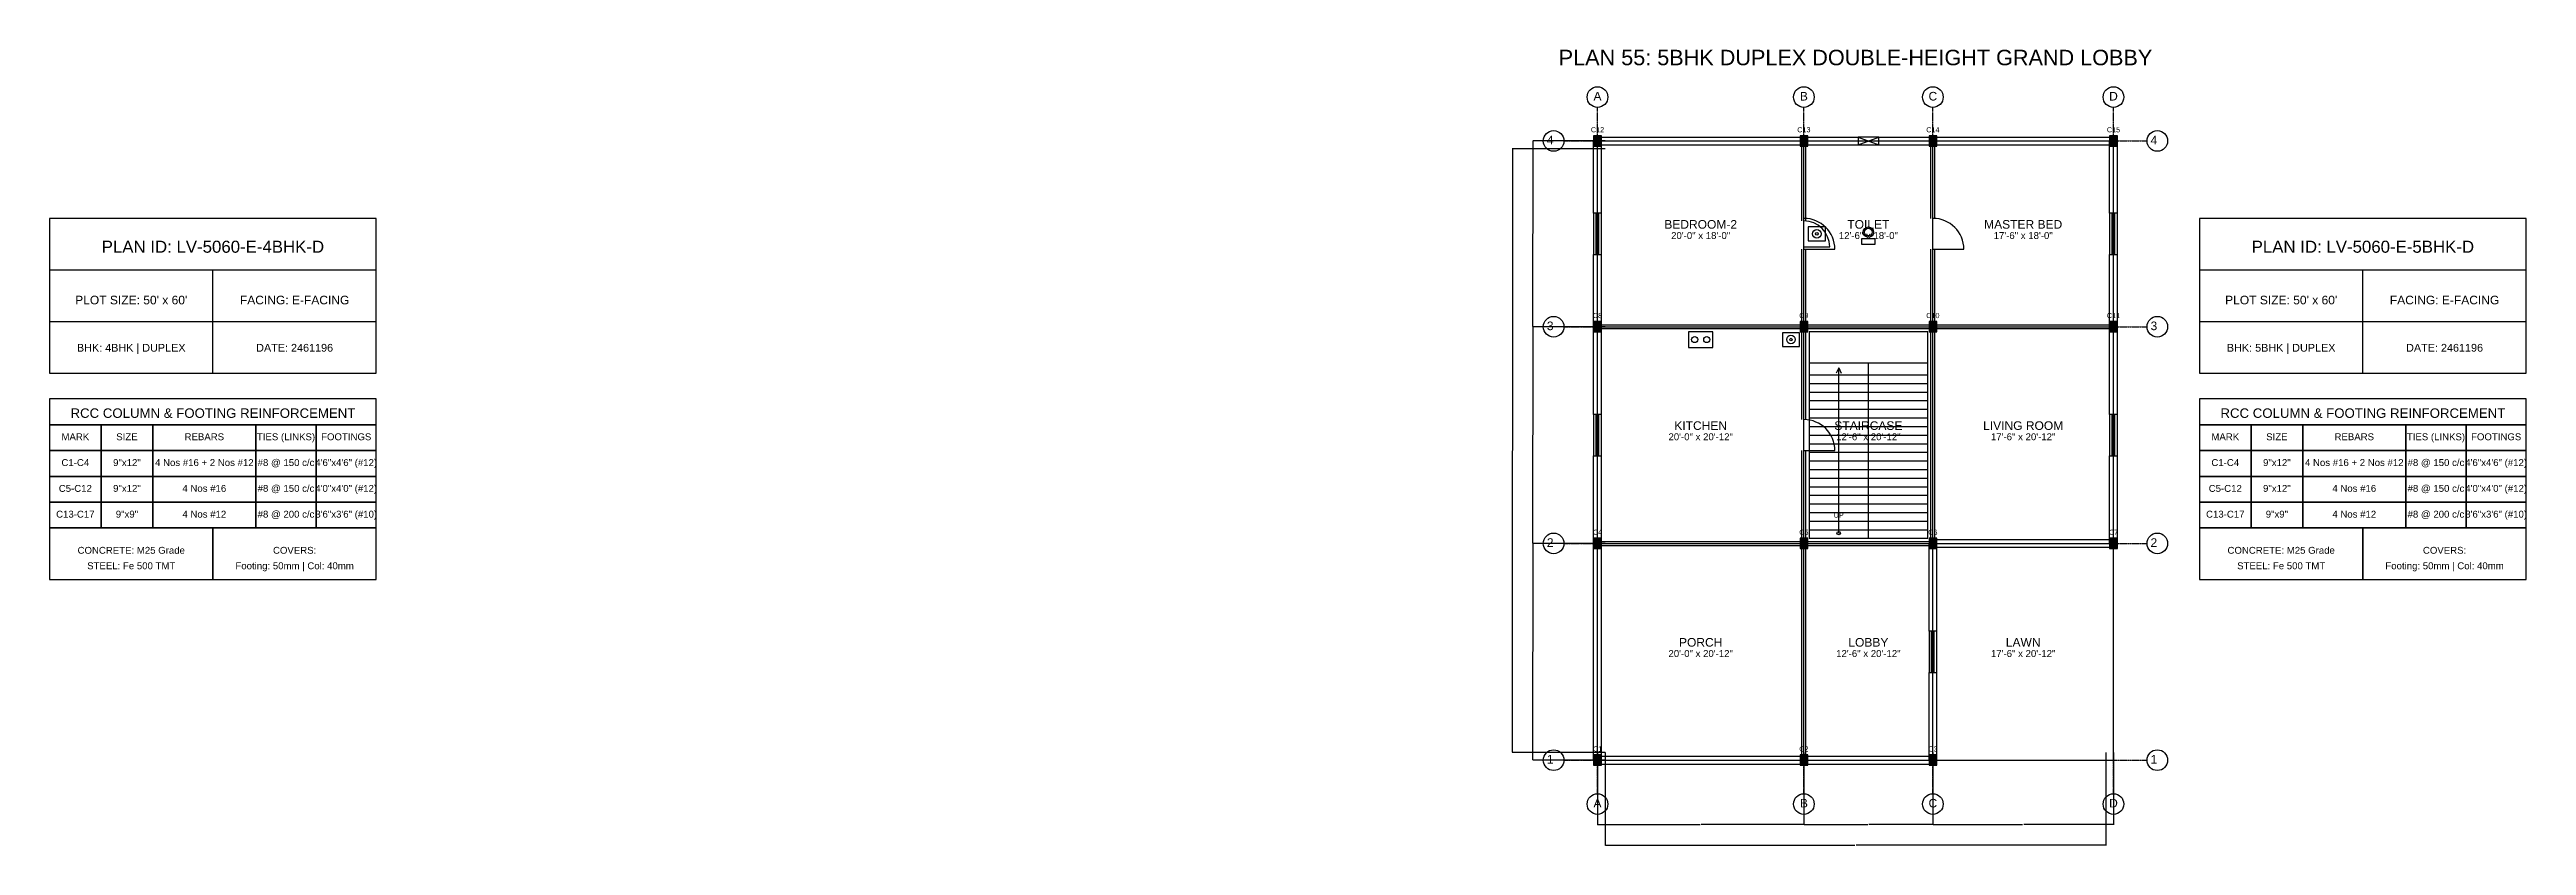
# Model space of a CAD drawing. Header units: inches. Extents: x -134 to 23580, y -99 to 23207.
# Drawn here: x 8200 to 11080, y 12401 to 13326 of the extents above; entities that cross this region are included whole.
import ezdxf
from ezdxf.enums import TextEntityAlignment as Align

# ---------------------------------------------------------------- set-up
doc = ezdxf.new("R2010")
doc.units = ezdxf.units.IN
doc.header["$MEASUREMENT"] = 0
doc.linetypes.add('CENTER', pattern=[2, 1.25, -0.25, 0.25, -0.25])
for name, color, linetype in [('A-COL-HATCH', 251, 'Continuous'), ('A-COLUMN', 1, 'Continuous'), ('A-DIM', 5, 'Continuous'), ('A-DOOR', 30, 'Continuous'), ('A-FIXTURE', 8, 'Continuous'), ('A-STAIR', 6, 'Continuous'), ('A-TEXT', 2, 'Continuous'), ('A-WALL-EXT', 7, 'Continuous'), ('A-WALL-INT', 9, 'Continuous'), ('A-WINDOW', 4, 'Continuous'), ('S-BEAM-FRAMING', 2, 'Continuous'), ('S-BUBBLE', 4, 'Continuous'), ('S-GRID-CENTER', 8, 'CENTER'), ('S-TABLE', 7, 'Continuous'), ('S-TEXT', 3, 'Continuous')]:
    doc.layers.add(name, color=color, linetype=linetype)
doc.styles.get("Standard").update_dxf_attribs({"font": 'arial.ttf'})
doc.dimstyles.get("Standard").update_dxf_attribs({"dimtxt": 0.18, "dimasz": 0.18, "dimexe": 0.18, "dimexo": 0.0625, "dimgap": 0.09, "dimtad": 0, "dimtih": 1, "dimtoh": 1, "dimdec": 4, "dimzin": 0, "dimdsep": 46, "dimtxsty": 'Standard', "dimcen": 0.09, "dimadec": 0, "dimazin": 0, "dimtfac": 1, "dimtdec": 4, "dimtofl": 0, "dimtmove": 0, "dimatfit": 3, "dimfxl": 1, "dimtolj": 1, "dimtzin": 0, "dimarcsym": 0})

# ---------------------------------------------------------------- blocks, each defined once
blk = doc.blocks.new('*D488')
at = {"layer": 'A-DIM', "color": 0, "lineweight": -2, "transparency": 16777216}
for p, q in [((10000, 12508.9), (10000, 12424.8)), ((10240, 12508.9), (10240, 12424.8)), ((10000.2, 12425), (10119.4, 12425)), ((10239.8, 12425), (10120.6, 12425))]:
    blk.add_line(p, q, dxfattribs=at)
at = {"layer": 'A-DIM', "color": 0, "transparency": 16777216}
for points in [[(10000.2, 12425), (10000.2, 12425), (10000, 12425)], [(10239.8, 12425), (10239.8, 12425), (10240, 12425)]]:
    blk.add_solid(points, dxfattribs=at)
at = {"layer": 'Defpoints', "color": 0, "transparency": 16777216}
for p in [(10000, 12509), (10240, 12509), (10240, 12425)]:
    blk.add_point(p, dxfattribs=at)
at = {"layer": 'A-DIM', "color": 0, "transparency": 16777216, "insert": (10120, 12425), "char_height": 0.18, "attachment_point": 5}
blk.add_mtext('\\A1;240.0000', dxfattribs=at)
blk = doc.blocks.new('*D489')
at = {"layer": 'A-DIM', "color": 0, "lineweight": -2, "transparency": 16777216}
for p, q in [((10240, 12508.9), (10240, 12424.8)), ((10390, 12508.9), (10390, 12424.8)), ((10240.2, 12425), (10314.4, 12425)), ((10389.8, 12425), (10315.6, 12425))]:
    blk.add_line(p, q, dxfattribs=at)
at = {"layer": 'A-DIM', "color": 0, "transparency": 16777216}
for points in [[(10240.2, 12425), (10240.2, 12425), (10240, 12425)], [(10389.8, 12425), (10389.8, 12425), (10390, 12425)]]:
    blk.add_solid(points, dxfattribs=at)
at = {"layer": 'Defpoints', "color": 0, "transparency": 16777216}
for p in [(10240, 12509), (10390, 12509), (10390, 12425)]:
    blk.add_point(p, dxfattribs=at)
at = {"layer": 'A-DIM', "color": 0, "transparency": 16777216, "insert": (10315, 12425), "char_height": 0.18, "attachment_point": 5}
blk.add_mtext('\\A1;150.0000', dxfattribs=at)
blk = doc.blocks.new('*D490')
at = {"layer": 'A-DIM', "color": 0, "lineweight": -2, "transparency": 16777216}
for p, q in [((10390, 12508.9), (10390, 12424.8)), ((10600, 12508.9), (10600, 12424.8)), ((10390.2, 12425), (10494.4, 12425)), ((10599.8, 12425), (10495.6, 12425))]:
    blk.add_line(p, q, dxfattribs=at)
at = {"layer": 'A-DIM', "color": 0, "transparency": 16777216}
for points in [[(10390.2, 12425), (10390.2, 12425), (10390, 12425)], [(10599.8, 12425), (10599.8, 12425), (10600, 12425)]]:
    blk.add_solid(points, dxfattribs=at)
at = {"layer": 'Defpoints', "color": 0, "transparency": 16777216}
for p in [(10390, 12509), (10600, 12509), (10600, 12425)]:
    blk.add_point(p, dxfattribs=at)
at = {"layer": 'A-DIM', "color": 0, "transparency": 16777216, "insert": (10495, 12425), "char_height": 0.18, "attachment_point": 5}
blk.add_mtext('\\A1;210.0000', dxfattribs=at)
blk = doc.blocks.new('*D491')
at = {"layer": 'A-DIM', "color": 0, "lineweight": -2, "transparency": 16777216}
for p, q in [((10009, 12508.9), (10009, 12400.8)), ((10591, 12508.9), (10591, 12400.8)), ((10009.2, 12401), (10299.4, 12401)), ((10590.8, 12401), (10300.6, 12401))]:
    blk.add_line(p, q, dxfattribs=at)
at = {"layer": 'A-DIM', "color": 0, "transparency": 16777216}
for points in [[(10009.2, 12401), (10009.2, 12401), (10009, 12401)], [(10590.8, 12401), (10590.8, 12401), (10591, 12401)]]:
    blk.add_solid(points, dxfattribs=at)
at = {"layer": 'Defpoints', "color": 0, "transparency": 16777216}
for p in [(10009, 12509), (10591, 12509), (10591, 12401)]:
    blk.add_point(p, dxfattribs=at)
at = {"layer": 'A-DIM', "color": 0, "transparency": 16777216, "insert": (10300, 12401), "char_height": 0.18, "attachment_point": 5}
blk.add_mtext('\\A1;582.0000', dxfattribs=at)
blk = doc.blocks.new('*D492')
at = {"layer": 'A-DIM', "color": 0, "lineweight": -2, "transparency": 16777216}
for p, q in [((10008.9, 12752), (9924.8, 12752)), ((9925, 12751.8), (9925, 12626.2)), ((9925, 12500.2), (9925, 12625.8)), ((10008.9, 12500), (9924.8, 12500))]:
    blk.add_line(p, q, dxfattribs=at)
at = {"layer": 'A-DIM', "color": 0, "transparency": 16777216}
for points in [[(9925, 12751.8), (9925, 12751.8), (9925, 12752)], [(9925, 12500.2), (9925, 12500.2), (9925, 12500)]]:
    blk.add_solid(points, dxfattribs=at)
at = {"layer": 'Defpoints', "color": 0, "transparency": 16777216}
for p in [(9925, 12752), (10009, 12752), (10009, 12500)]:
    blk.add_point(p, dxfattribs=at)
at = {"layer": 'A-DIM', "color": 0, "transparency": 16777216, "insert": (9925, 12626), "char_height": 0.18, "attachment_point": 5}
blk.add_mtext('\\A1;252.0000', dxfattribs=at)
blk = doc.blocks.new('*D493')
at = {"layer": 'A-DIM', "color": 0, "lineweight": -2, "transparency": 16777216}
for p, q in [((10008.9, 13004), (9924.8, 13004)), ((9925, 13003.8), (9925, 12878.2)), ((9925, 12752.2), (9925, 12877.8)), ((10008.9, 12752), (9924.8, 12752))]:
    blk.add_line(p, q, dxfattribs=at)
at = {"layer": 'A-DIM', "color": 0, "transparency": 16777216}
for points in [[(9925, 13003.8), (9925, 13003.8), (9925, 13004)], [(9925, 12752.2), (9925, 12752.2), (9925, 12752)]]:
    blk.add_solid(points, dxfattribs=at)
at = {"layer": 'Defpoints', "color": 0, "transparency": 16777216}
for p in [(9925, 13004), (10009, 13004), (10009, 12752)]:
    blk.add_point(p, dxfattribs=at)
at = {"layer": 'A-DIM', "color": 0, "transparency": 16777216, "insert": (9925, 12878), "char_height": 0.18, "attachment_point": 5}
blk.add_mtext('\\A1;252.0000', dxfattribs=at)
blk = doc.blocks.new('*D494')
at = {"layer": 'A-DIM', "color": 0, "lineweight": -2, "transparency": 16777216}
for p, q in [((10008.9, 13220), (9924.8, 13220)), ((9925, 13219.8), (9925, 13112.2)), ((9925, 13004.2), (9925, 13111.8)), ((10008.9, 13004), (9924.8, 13004))]:
    blk.add_line(p, q, dxfattribs=at)
at = {"layer": 'A-DIM', "color": 0, "transparency": 16777216}
for points in [[(9925, 13219.8), (9925, 13219.8), (9925, 13220)], [(9925, 13004.2), (9925, 13004.2), (9925, 13004)]]:
    blk.add_solid(points, dxfattribs=at)
at = {"layer": 'Defpoints', "color": 0, "transparency": 16777216}
for p in [(9925, 13220), (10009, 13220), (10009, 13004)]:
    blk.add_point(p, dxfattribs=at)
at = {"layer": 'A-DIM', "color": 0, "transparency": 16777216, "insert": (9925, 13112), "char_height": 0.18, "attachment_point": 5}
blk.add_mtext('\\A1;216.0000', dxfattribs=at)
blk = doc.blocks.new('*D495')
at = {"layer": 'A-DIM', "color": 0, "lineweight": -2, "transparency": 16777216}
for p, q in [((10008.9, 13211), (9900.8, 13211)), ((9901, 13210.8), (9901, 12860.2)), ((9901, 12509.2), (9901, 12859.8)), ((10008.9, 12509), (9900.8, 12509))]:
    blk.add_line(p, q, dxfattribs=at)
at = {"layer": 'A-DIM', "color": 0, "transparency": 16777216}
for points in [[(9901, 13210.8), (9901, 13210.8), (9901, 13211)], [(9901, 12509.2), (9901, 12509.2), (9901, 12509)]]:
    blk.add_solid(points, dxfattribs=at)
at = {"layer": 'Defpoints', "color": 0, "transparency": 16777216}
for p in [(9901, 13211), (10009, 13211), (10009, 12509)]:
    blk.add_point(p, dxfattribs=at)
at = {"layer": 'A-DIM', "color": 0, "transparency": 16777216, "insert": (9901, 12860), "char_height": 0.18, "attachment_point": 5}
blk.add_mtext('\\A1;702.0000', dxfattribs=at)

msp = doc.modelspace()

# ---------------------------------------------------------------- linework, layer by layer
at = {"layer": 'A-COL-HATCH'}
for points in [[(9995.5, 13214), (10004.5, 13214), (9995.5, 13226), (10004.5, 13226)], [(10235.5, 13214), (10244.5, 13214), (10235.5, 13226), (10244.5, 13226)], [(10385.5, 13214), (10394.5, 13214), (10385.5, 13226), (10394.5, 13226)], [(10595.5, 13214), (10604.5, 13214), (10595.5, 13226), (10604.5, 13226)], [(9995.5, 12998), (10004.5, 12998), (9995.5, 13010), (10004.5, 13010)], [(10235.5, 12998), (10244.5, 12998), (10235.5, 13010), (10244.5, 13010)], [(10385.5, 12998), (10394.5, 12998), (10385.5, 13010), (10394.5, 13010)], [(10595.5, 12998), (10604.5, 12998), (10595.5, 13010), (10604.5, 13010)], [(9995.5, 12746), (10004.5, 12746), (9995.5, 12758), (10004.5, 12758)], [(10235.5, 12746), (10244.5, 12746), (10235.5, 12758), (10244.5, 12758)], [(10385.5, 12746), (10394.5, 12746), (10385.5, 12758), (10394.5, 12758)], [(10595.5, 12746), (10604.5, 12746), (10595.5, 12758), (10604.5, 12758)], [(9995.5, 12494), (10004.5, 12494), (9995.5, 12506), (10004.5, 12506)], [(10235.5, 12494), (10244.5, 12494), (10235.5, 12506), (10244.5, 12506)], [(10385.5, 12494), (10394.5, 12494), (10385.5, 12506), (10394.5, 12506)]]:
    msp.add_solid(points, dxfattribs=at)
at = {"layer": 'A-COLUMN'}
for points in [[(9995.5, 13214), (10004.5, 13214), (10004.5, 13226), (9995.5, 13226)], [(10235.5, 13214), (10244.5, 13214), (10244.5, 13226), (10235.5, 13226)], [(10385.5, 13214), (10394.5, 13214), (10394.5, 13226), (10385.5, 13226)], [(10595.5, 13214), (10604.5, 13214), (10604.5, 13226), (10595.5, 13226)], [(9995.5, 12998), (10004.5, 12998), (10004.5, 13010), (9995.5, 13010)], [(10235.5, 12998), (10244.5, 12998), (10244.5, 13010), (10235.5, 13010)], [(10385.5, 12998), (10394.5, 12998), (10394.5, 13010), (10385.5, 13010)], [(10595.5, 12998), (10604.5, 12998), (10604.5, 13010), (10595.5, 13010)], [(9995.5, 12746), (10004.5, 12746), (10004.5, 12758), (9995.5, 12758)], [(10235.5, 12746), (10244.5, 12746), (10244.5, 12758), (10235.5, 12758)], [(10385.5, 12746), (10394.5, 12746), (10394.5, 12758), (10385.5, 12758)], [(10595.5, 12746), (10604.5, 12746), (10604.5, 12758), (10595.5, 12758)], [(9995.5, 12494), (10004.5, 12494), (10004.5, 12506), (9995.5, 12506)], [(10235.5, 12494), (10244.5, 12494), (10244.5, 12506), (10235.5, 12506)], [(10385.5, 12494), (10394.5, 12494), (10394.5, 12506), (10385.5, 12506)]]:
    msp.add_lwpolyline(points, close=True, dxfattribs=at)
at = {"layer": 'A-DOOR'}
for p, q in [((10240, 13097), (10270, 13097)), ((10240, 13094), (10276, 13094)), ((10390, 13094), (10426, 13094)), ((10240, 12860), (10276, 12860))]:
    msp.add_line(p, q, dxfattribs=at)
for centre, radius in [((10240, 13094), 36), ((10240, 13097), 30), ((10390, 13094), 36), ((10240, 12860), 36)]:
    msp.add_arc(centre, radius, 0, 90, dxfattribs=at)
at = {"layer": 'A-FIXTURE'}
for points in [[(10245, 13104), (10265, 13104), (10265, 13120), (10245, 13120)], [(10307, 13100), (10323, 13100), (10323, 13106), (10307, 13106)], [(10106, 12980), (10134, 12980), (10134, 12998), (10106, 12998)], [(10215, 12981), (10235, 12981), (10235, 12997), (10215, 12997)]]:
    msp.add_lwpolyline(points, close=True, dxfattribs=at)
for centre, radius in [((10255, 13112), 5), ((10255, 13112), 1.5), ((10315, 13114), 6), ((10315, 13114), 4.5), ((10113, 12989), 3.5), ((10127, 12989), 3.5), ((10225, 12989), 5), ((10225, 12989), 1.5)]:
    msp.add_circle(centre, radius, dxfattribs=at)
at = {"layer": 'A-STAIR'}
for p, q in [((10246, 12962), (10384, 12962)), ((10315, 12758), (10315, 12962)), ((10246, 12948), (10315, 12948)), ((10246, 12938), (10315, 12938)), ((10280.5, 12956), (10277.5, 12950)), ((10280.5, 12764), (10280.5, 12956)), ((10280.5, 12956), (10283.5, 12950)), ((10315, 12948), (10384, 12948)), ((10315, 12938), (10384, 12938)), ((10246, 12928), (10315, 12928)), ((10246, 12918), (10315, 12918)), ((10246, 12908), (10315, 12908)), ((10315, 12928), (10384, 12928)), ((10315, 12918), (10384, 12918)), ((10315, 12908), (10384, 12908)), ((10246, 12898), (10315, 12898)), ((10246, 12888), (10315, 12888)), ((10246, 12878), (10315, 12878)), ((10315, 12898), (10384, 12898)), ((10315, 12888), (10384, 12888)), ((10315, 12878), (10384, 12878)), ((10246, 12868), (10315, 12868)), ((10246, 12858), (10315, 12858)), ((10246, 12848), (10315, 12848)), ((10315, 12868), (10384, 12868)), ((10315, 12858), (10384, 12858)), ((10315, 12848), (10384, 12848)), ((10246, 12838), (10315, 12838)), ((10246, 12828), (10315, 12828)), ((10246, 12818), (10315, 12818)), ((10315, 12838), (10384, 12838)), ((10315, 12828), (10384, 12828)), ((10315, 12818), (10384, 12818)), ((10246, 12808), (10315, 12808)), ((10246, 12798), (10315, 12798)), ((10315, 12808), (10384, 12808)), ((10315, 12798), (10384, 12798)), ((10246, 12788), (10315, 12788)), ((10246, 12778), (10315, 12778)), ((10246, 12768), (10315, 12768)), ((10315, 12788), (10384, 12788)), ((10315, 12778), (10384, 12778)), ((10315, 12768), (10384, 12768))]:
    msp.add_line(p, q, dxfattribs=at)
msp.add_lwpolyline([(10246, 12758), (10384, 12758), (10384, 12998), (10246, 12998)], close=True, dxfattribs=at)
msp.add_circle((10280.5, 12764), 2, dxfattribs=at)
at = {"layer": 'A-WALL-EXT'}
for p, q in [((10000, 13224.5), (10240, 13224.5)), ((10240, 13224.5), (10303, 13224.5)), ((10327, 13224.5), (10390, 13224.5)), ((10390, 13224.5), (10600, 13224.5)), ((9995.5, 13136), (9995.5, 13220)), ((10000, 13215.5), (10240, 13215.5)), ((10004.5, 13136), (10004.5, 13220)), ((10240, 13215.5), (10303, 13215.5)), ((10327, 13215.5), (10390, 13215.5)), ((10390, 13215.5), (10600, 13215.5)), ((10595.5, 13136), (10595.5, 13220)), ((10604.5, 13136), (10604.5, 13220)), ((9995.5, 13004), (9995.5, 13088)), ((10004.5, 13004), (10004.5, 13088)), ((10595.5, 13004), (10595.5, 13088)), ((10604.5, 13004), (10604.5, 13088)), ((8200, 13070), (8580, 13070)), ((8390, 12950), (8390, 13070)), ((10700, 13070), (11080, 13070)), ((10890, 12950), (10890, 13070)), ((8200, 13010), (8580, 13010)), ((9995.5, 12902), (9995.5, 13004)), ((10004.5, 12902), (10004.5, 13004)), ((10595.5, 12902), (10595.5, 13004)), ((10604.5, 12902), (10604.5, 13004)), ((10700, 13010), (11080, 13010)), ((9995.5, 12752), (9995.5, 12854)), ((10004.5, 12752), (10004.5, 12854)), ((10595.5, 12752), (10595.5, 12854)), ((10604.5, 12752), (10604.5, 12854)), ((9995.5, 12500), (9995.5, 12752)), ((10004.5, 12500), (10004.5, 12752)), ((10385.5, 12650), (10385.5, 12752)), ((10390, 12756.5), (10600, 12756.5)), ((10390, 12747.5), (10600, 12747.5)), ((10394.5, 12650), (10394.5, 12752)), ((10385.5, 12500), (10385.5, 12602)), ((10394.5, 12500), (10394.5, 12602)), ((10000, 12504.5), (10240, 12504.5)), ((10240, 12504.5), (10390, 12504.5)), ((10000, 12495.5), (10240, 12495.5)), ((10240, 12495.5), (10390, 12495.5))]:
    msp.add_line(p, q, dxfattribs=at)
for points in [[(8200, 12950), (8580, 12950), (8580, 13130), (8200, 13130)], [(10700, 12950), (11080, 12950), (11080, 13130), (10700, 13130)]]:
    msp.add_lwpolyline(points, close=True, dxfattribs=at)
at = {"layer": 'A-WALL-INT'}
for p, q in [((10237.75, 13127), (10237.75, 13220)), ((10242.25, 13127), (10242.25, 13220)), ((10387.75, 13130), (10387.75, 13220)), ((10392.25, 13130), (10392.25, 13220)), ((10237.75, 13004), (10237.75, 13094)), ((10242.25, 13004), (10242.25, 13094)), ((10387.75, 13004), (10387.75, 13094)), ((10392.25, 13004), (10392.25, 13094)), ((10000, 13006.25), (10240, 13006.25)), ((10000, 13001.75), (10240, 13001.75)), ((10237.75, 12896), (10237.75, 13004)), ((10240, 13006.25), (10390, 13006.25)), ((10240, 13001.75), (10390, 13001.75)), ((10242.25, 12896), (10242.25, 13004)), ((10387.75, 12752), (10387.75, 13004)), ((10390, 13006.25), (10600, 13006.25)), ((10390, 13001.75), (10600, 13001.75)), ((10392.25, 12752), (10392.25, 13004)), ((10237.75, 12752), (10237.75, 12860)), ((10242.25, 12752), (10242.25, 12860)), ((10000, 12754.25), (10240, 12754.25)), ((10000, 12749.75), (10240, 12749.75)), ((10237.75, 12500), (10237.75, 12752)), ((10240, 12754.25), (10390, 12754.25)), ((10240, 12749.75), (10390, 12749.75)), ((10242.25, 12500), (10242.25, 12752))]:
    msp.add_line(p, q, dxfattribs=at)
at = {"layer": 'A-WINDOW'}
for p, q in [((10303, 13215.5), (10327, 13224.5)), ((10303, 13224.5), (10327, 13215.5)), ((9998.5, 13088), (9998.5, 13136)), ((10001.5, 13088), (10001.5, 13136)), ((10598.5, 13088), (10598.5, 13136)), ((10601.5, 13088), (10601.5, 13136)), ((9998.5, 12854), (9998.5, 12902)), ((10001.5, 12854), (10001.5, 12902)), ((10598.5, 12854), (10598.5, 12902)), ((10601.5, 12854), (10601.5, 12902)), ((10388.5, 12602), (10388.5, 12650)), ((10391.5, 12602), (10391.5, 12650))]:
    msp.add_line(p, q, dxfattribs=at)
for points in [[(10303, 13215.5), (10327, 13215.5), (10327, 13224.5), (10303, 13224.5)], [(9995.5, 13088), (10004.5, 13088), (10004.5, 13136), (9995.5, 13136)], [(10595.5, 13088), (10604.5, 13088), (10604.5, 13136), (10595.5, 13136)], [(9995.5, 12854), (10004.5, 12854), (10004.5, 12902), (9995.5, 12902)], [(10595.5, 12854), (10604.5, 12854), (10604.5, 12902), (10595.5, 12902)], [(10385.5, 12602), (10394.5, 12602), (10394.5, 12650), (10385.5, 12650)]]:
    msp.add_lwpolyline(points, close=True, dxfattribs=at)
at = {"layer": 'S-BEAM-FRAMING'}
for p, q in [((10000, 12500), (10000, 13220)), ((10000, 13220), (10600, 13220)), ((10240, 12500), (10240, 13220)), ((10390, 12500), (10390, 13220)), ((10600, 12500), (10600, 13220)), ((10000, 13004), (10600, 13004)), ((10000, 12752), (10600, 12752)), ((10000, 12500), (10600, 12500))]:
    msp.add_line(p, q, dxfattribs=at)
at = {"layer": 'S-BUBBLE'}
for centre in [(10000, 13271), (10240, 13271), (10390, 13271), (10600, 13271), (9949, 13220), (10651, 13220), (9949, 13004), (10651, 13004), (9949, 12752), (10651, 12752), (9949, 12500), (10651, 12500), (10000, 12449), (10240, 12449), (10390, 12449), (10600, 12449)]:
    msp.add_circle(centre, 12, dxfattribs=at)
at = {"layer": 'S-GRID-CENTER'}
for p, q in [((10000, 12461), (10000, 13259)), ((10240, 12461), (10240, 13259)), ((10390, 12461), (10390, 13259)), ((10600, 12461), (10600, 13259)), ((9961, 13220), (10639, 13220)), ((9961, 13004), (10639, 13004)), ((9961, 12752), (10639, 12752)), ((9961, 12500), (10639, 12500))]:
    msp.add_line(p, q, dxfattribs=at)
at = {"layer": 'S-TABLE'}
for points in [[(8200, 12890), (8580, 12890), (8580, 12920), (8200, 12920)], [(10700, 12890), (11080, 12890), (11080, 12920), (10700, 12920)], [(8200, 12860), (8260, 12860), (8260, 12890), (8200, 12890)], [(8260, 12860), (8320, 12860), (8320, 12890), (8260, 12890)], [(8320, 12860), (8440, 12860), (8440, 12890), (8320, 12890)], [(8440, 12860), (8510, 12860), (8510, 12890), (8440, 12890)], [(8510, 12860), (8580, 12860), (8580, 12890), (8510, 12890)], [(10700, 12860), (10760, 12860), (10760, 12890), (10700, 12890)], [(10760, 12860), (10820, 12860), (10820, 12890), (10760, 12890)], [(10820, 12860), (10940, 12860), (10940, 12890), (10820, 12890)], [(10940, 12860), (11010, 12860), (11010, 12890), (10940, 12890)], [(11010, 12860), (11080, 12860), (11080, 12890), (11010, 12890)], [(8200, 12830), (8260, 12830), (8260, 12860), (8200, 12860)], [(8260, 12830), (8320, 12830), (8320, 12860), (8260, 12860)], [(8320, 12830), (8440, 12830), (8440, 12860), (8320, 12860)], [(8440, 12830), (8510, 12830), (8510, 12860), (8440, 12860)], [(8510, 12830), (8580, 12830), (8580, 12860), (8510, 12860)], [(10700, 12830), (10760, 12830), (10760, 12860), (10700, 12860)], [(10760, 12830), (10820, 12830), (10820, 12860), (10760, 12860)], [(10820, 12830), (10940, 12830), (10940, 12860), (10820, 12860)], [(10940, 12830), (11010, 12830), (11010, 12860), (10940, 12860)], [(11010, 12830), (11080, 12830), (11080, 12860), (11010, 12860)], [(8200, 12800), (8260, 12800), (8260, 12830), (8200, 12830)], [(8260, 12800), (8320, 12800), (8320, 12830), (8260, 12830)], [(8320, 12800), (8440, 12800), (8440, 12830), (8320, 12830)], [(8440, 12800), (8510, 12800), (8510, 12830), (8440, 12830)], [(8510, 12800), (8580, 12800), (8580, 12830), (8510, 12830)], [(10700, 12800), (10760, 12800), (10760, 12830), (10700, 12830)], [(10760, 12800), (10820, 12800), (10820, 12830), (10760, 12830)], [(10820, 12800), (10940, 12800), (10940, 12830), (10820, 12830)], [(10940, 12800), (11010, 12800), (11010, 12830), (10940, 12830)], [(11010, 12800), (11080, 12800), (11080, 12830), (11010, 12830)], [(8200, 12770), (8260, 12770), (8260, 12800), (8200, 12800)], [(8260, 12770), (8320, 12770), (8320, 12800), (8260, 12800)], [(8320, 12770), (8440, 12770), (8440, 12800), (8320, 12800)], [(8440, 12770), (8510, 12770), (8510, 12800), (8440, 12800)], [(8510, 12770), (8580, 12770), (8580, 12800), (8510, 12800)], [(10700, 12770), (10760, 12770), (10760, 12800), (10700, 12800)], [(10760, 12770), (10820, 12770), (10820, 12800), (10760, 12800)], [(10820, 12770), (10940, 12770), (10940, 12800), (10820, 12800)], [(10940, 12770), (11010, 12770), (11010, 12800), (10940, 12800)], [(11010, 12770), (11080, 12770), (11080, 12800), (11010, 12800)], [(8200, 12710), (8390, 12710), (8390, 12770), (8200, 12770)], [(8390, 12710), (8580, 12710), (8580, 12770), (8390, 12770)], [(10700, 12710), (10890, 12710), (10890, 12770), (10700, 12770)], [(10890, 12710), (11080, 12710), (11080, 12770), (10890, 12770)]]:
    msp.add_lwpolyline(points, close=True, dxfattribs=at)

# ---------------------------------------------------------------- texts
at = {"layer": 'A-TEXT'}
for s, height, p in [('PLAN 55: 5BHK DUPLEX DOUBLE-HEIGHT GRAND LOBBY', 18, (10300, 13308)), ('C12', 6, (10000, 13230)), ('C13', 6, (10240, 13230)), ('C14', 6, (10390, 13230)), ('C15', 6, (10600, 13230)), ('BEDROOM-2', 10, (10120, 13118)), ('20\'-0" x 18\'-0"', 8, (10120, 13106)), ('12\'-6" x 18\'-0"', 8, (10315, 13106)), ('TOILET', 10, (10315, 13118)), ('MASTER BED', 10, (10495, 13118)), ('17\'-6" x 18\'-0"', 8, (10495, 13106)), ('PLAN ID: LV-5060-E-4BHK-D', 14, (8390, 13090)), ('PLAN ID: LV-5060-E-5BHK-D', 14, (10890, 13090)), ("PLOT SIZE: 50' x 60'", 10, (8295, 13030)), ('FACING: E-FACING', 10, (8485, 13030)), ('C8', 6, (10000, 13014)), ('C9', 6, (10240, 13014)), ('C10', 6, (10390, 13014)), ('C11', 6, (10600, 13014)), ("PLOT SIZE: 50' x 60'", 10, (10795, 13030)), ('FACING: E-FACING', 10, (10985, 13030)), ('BHK: 4BHK | DUPLEX', 9, (8295, 12975)), ('DATE: 2461196', 9, (8485, 12975)), ('BHK: 5BHK | DUPLEX', 9, (10795, 12975)), ('DATE: 2461196', 9, (10985, 12975)), ('20\'-0" x 20\'-12"', 8, (10120, 12872)), ('KITCHEN', 10, (10120, 12884)), ('STAIRCASE', 10, (10315, 12884)), ('12\'-6" x 20\'-12"', 8, (10315, 12872)), ('LIVING ROOM', 10, (10495, 12884)), ('17\'-6" x 20\'-12"', 8, (10495, 12872)), ('C4', 6, (10000, 12762)), ('C5', 6, (10240, 12762)), ('UP', 6, (10280.5, 12782)), ('C6', 6, (10390, 12762)), ('C7', 6, (10600, 12762)), ('20\'-0" x 20\'-12"', 8, (10120, 12620)), ('PORCH', 10, (10120, 12632)), ('12\'-6" x 20\'-12"', 8, (10315, 12620)), ('LOBBY', 10, (10315, 12632)), ('17\'-6" x 20\'-12"', 8, (10495, 12620)), ('LAWN', 10, (10495, 12632)), ('C1', 6, (10000, 12510)), ('C2', 6, (10240, 12510)), ('C3', 6, (10390, 12510))]:
    msp.add_text(s, height=height, dxfattribs=at).set_placement(p, align=Align.CENTER)
at = {"layer": 'S-TEXT'}
for s, height, p in [('A', 10, (10000, 13267)), ('B', 10, (10240, 13267)), ('C', 10, (10390, 13267)), ('D', 10, (10600, 13267)), ('4', 10, (9945, 13216)), ('4', 10, (10647, 13216)), ('3', 10, (9945, 13000)), ('3', 10, (10647, 13000)), ('RCC COLUMN & FOOTING REINFORCEMENT', 11, (8390, 12898)), ('RCC COLUMN & FOOTING REINFORCEMENT', 11, (10890, 12898)), ('MARK', 8, (8230, 12872)), ('SIZE', 8, (8290, 12872)), ('REBARS', 8, (8380, 12872)), ('TIES (LINKS)', 8, (8475, 12872)), ('FOOTINGS', 8, (8545, 12872)), ('MARK', 8, (10730, 12872)), ('SIZE', 8, (10790, 12872)), ('REBARS', 8, (10880, 12872)), ('TIES (LINKS)', 8, (10975, 12872)), ('FOOTINGS', 8, (11045, 12872)), ('C1-C4', 8, (8230, 12842)), ('9"x12"', 8, (8290, 12842)), ('4 Nos #16 + 2 Nos #12', 8, (8380, 12842)), ('#8 @ 150 c/c', 8, (8475, 12842)), ('4\'6"x4\'6" (#12)', 8, (8545, 12842)), ('C1-C4', 8, (10730, 12842)), ('9"x12"', 8, (10790, 12842)), ('4 Nos #16 + 2 Nos #12', 8, (10880, 12842)), ('#8 @ 150 c/c', 8, (10975, 12842)), ('4\'6"x4\'6" (#12)', 8, (11045, 12842)), ('C5-C12', 8, (8230, 12812)), ('9"x12"', 8, (8290, 12812)), ('4 Nos #16', 8, (8380, 12812)), ('#8 @ 150 c/c', 8, (8475, 12812)), ('4\'0"x4\'0" (#12)', 8, (8545, 12812)), ('C5-C12', 8, (10730, 12812)), ('9"x12"', 8, (10790, 12812)), ('4 Nos #16', 8, (10880, 12812)), ('#8 @ 150 c/c', 8, (10975, 12812)), ('4\'0"x4\'0" (#12)', 8, (11045, 12812)), ('C13-C17', 8, (8230, 12782)), ('9"x9"', 8, (8290, 12782)), ('4 Nos #12', 8, (8380, 12782)), ('#8 @ 200 c/c', 8, (8475, 12782)), ('3\'6"x3\'6" (#10)', 8, (8545, 12782)), ('C13-C17', 8, (10730, 12782)), ('9"x9"', 8, (10790, 12782)), ('4 Nos #12', 8, (10880, 12782)), ('#8 @ 200 c/c', 8, (10975, 12782)), ('3\'6"x3\'6" (#10)', 8, (11045, 12782)), ('CONCRETE: M25 Grade', 8, (8295, 12740)), ('COVERS:', 8, (8485, 12740)), ('2', 10, (9945, 12748)), ('2', 10, (10647, 12748)), ('CONCRETE: M25 Grade', 8, (10795, 12740)), ('COVERS:', 8, (10985, 12740)), ('STEEL: Fe 500 TMT', 8, (8295, 12722)), ('Footing: 50mm | Col: 40mm', 8, (8485, 12722)), ('STEEL: Fe 500 TMT', 8, (10795, 12722)), ('Footing: 50mm | Col: 40mm', 8, (10985, 12722)), ('1', 10, (9945, 12496)), ('1', 10, (10647, 12496)), ('A', 10, (10000, 12445)), ('B', 10, (10240, 12445)), ('C', 10, (10390, 12445)), ('D', 10, (10600, 12445))]:
    msp.add_text(s, height=height, dxfattribs=at).set_placement(p, align=Align.CENTER)

# ---------------------------------------------------------------- dimensions: what is measured, and where the dimension line sits
at = {"layer": 'A-DIM'}
for base, p1, p2, picture, middle in [((9901, 13211), (10009, 12509), (10009, 13211), '*D495', (9901, 12860)), ((9925, 13220), (10009, 13004), (10009, 13220), '*D494', (9925, 13112)), ((9925, 13004), (10009, 12752), (10009, 13004), '*D493', (9925, 12878)), ((9925, 12752), (10009, 12500), (10009, 12752), '*D492', (9925, 12626))]:
    dim = msp.add_linear_dim(base=base, p1=p1, p2=p2, angle=90, dimstyle='Standard', dxfattribs=at)
    dim.commit()
    dim.dimension.update_dxf_attribs({"geometry": picture, "text_midpoint": middle})
for base, p1, p2, picture, middle in [((10240, 12425), (10000, 12509), (10240, 12509), '*D488', (10120, 12425)), ((10591, 12401), (10009, 12509), (10591, 12509), '*D491', (10300, 12401)), ((10390, 12425), (10240, 12509), (10390, 12509), '*D489', (10315, 12425)), ((10600, 12425), (10390, 12509), (10600, 12509), '*D490', (10495, 12425))]:
    dim = msp.add_linear_dim(base=base, p1=p1, p2=p2, dimstyle='Standard', dxfattribs=at)
    dim.commit()
    dim.dimension.update_dxf_attribs({"geometry": picture, "text_midpoint": middle})

doc.saveas('drawing.dxf')
